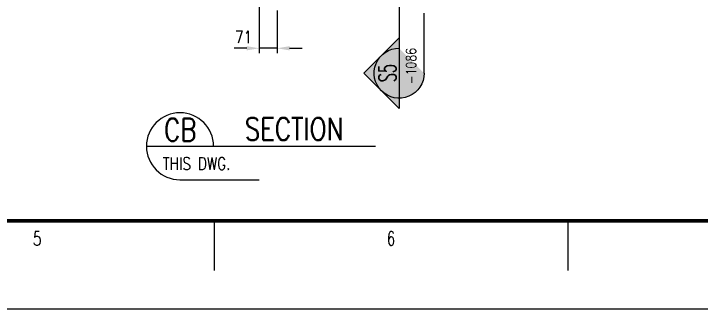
# Model space of a CAD drawing. Header units: millimetres. Extents: x 0 to 232280, y -26939 to 23794.
# Drawn here: x 36693 to 40817, y -20656 to -18882 of the extents above; entities that cross this region are included whole.
import ezdxf
from ezdxf.enums import TextEntityAlignment as Align

# ---------------------------------------------------------------- set-up
doc = ezdxf.new("R2010")
doc.units = ezdxf.units.MM
doc.header["$LTSCALE"] = 30
for name, color, linetype in [('CON-C', 4, 'Continuous'), ('CON-G', 3, 'Continuous'), ('CON-W', 7, 'Continuous'), ('CON-Y', 2, 'Continuous'), ('STL-OBJT', 7, 'Continuous')]:
    doc.layers.add(name, color=color, linetype=linetype)
doc.styles.add('ROMANS', font='ROMANS.shx', dxfattribs={"width": 0.8})
doc.styles.add('SIMPLEX', font='simplex.shx', dxfattribs={"width": 0.8})
doc.dimstyles.new('DIM30X1.5', dxfattribs={"dimscale": 30, "dimtxt": 2.5, "dimasz": 2.5, "dimexe": 1, "dimexo": 1, "dimgap": 1, "dimtad": 1, "dimdec": 0, "dimlfac": 0.6666666666666665, "dimdsep": 46, "dimtxsty": 'SIMPLEX', "dimcen": 0, "dimclrd": 7, "dimclre": 7, "dimclrt": 2, "dimadec": 1, "dimazin": 2, "dimtfac": 1, "dimtdec": 0, "dimtix": 1, "dimtmove": 2, "dimatfit": 0, "dimfxl": 1, "dimtolj": 1, "dimtzin": 0, "dimarcsym": 0})

# ---------------------------------------------------------------- blocks, each defined once
blk = doc.blocks.new('TITLE')
at = {"color": 7}
for p, q in [((381.9512195121808, 17.68292682926827), (381.9512195121808, 7.780487804878013)), ((452.6829268292559, 17.68292682926827), (452.6829268292559, 7.780487804878013)), ((841, 0), (0, 0))]:
    blk.add_line(p, q, dxfattribs=at)
at = {"color": 7, "const_width": 0.7073170731707307}
blk.add_lwpolyline([(28.29268292683742, 17.68292682926827), (823.6707317073171, 17.68292682926827)], dxfattribs=at)
at = {"color": 7, "style": 'ROMANS', "width": 0.7}
for s, p in [('5', (346.5853658536425, 14.14634146341463)), ('6', (417.317073170718, 14.14634146341463))]:
    blk.add_text(s, height=2.829268292682921, dxfattribs=at).set_placement(p, align=Align.MIDDLE)
blk = doc.blocks.new('SECTITLE')
at = {"layer": 'CON-G'}
for p, q in [((-1.7, 0), (44.09999999999997, 0)), ((4.999999999999999, -6.7), (20.85999999999999, -6.7))]:
    blk.add_line(p, q, dxfattribs=at)
blk.add_arc((5, 0), 6.7, 0, 270, dxfattribs=at)
at = {"layer": 'CON-C', "style": 'SIMPLEX', "width": 0.8}
for tag, p in [('A', (5.060000000000002, 1.039999999999964)), ('ELEVATION', (27.83000000000001, 1.22))]:
    blk.add_attdef(tag, text='', height=4.5, dxfattribs=at).set_placement(p, align=Align.CENTER)
at = {"layer": 'CON-Y', "style": 'SIMPLEX', "width": 0.8}
blk.add_attdef('SCALE', text='', height=2.5, dxfattribs=at).set_placement((44.90000000000001, -3.72), align=Align.RIGHT)
blk.add_attdef('H0000-0000', (1.539999999999953, -4.720000000000033), '', height=2.5, dxfattribs=at)
blk = doc.blocks.new('*D753')
at = {"color": 7, "lineweight": -2, "transparency": 16777216}
for p, q in [((38165.6894010181, -18195.4286882751), (38165.6894010181, -19118.90171374783)), ((38272.18940101811, -18862.30905003724), (38272.18940101811, -19118.90171374783)), ((38090.6894010181, -19088.90171374783), (38015.6894010181, -19088.90171374783)), ((38272.18940101811, -19088.90171374783), (38165.6894010181, -19088.90171374783)), ((38347.18940101811, -19088.90171374783), (38422.18940101811, -19088.90171374783))]:
    blk.add_line(p, q, dxfattribs=at)
at = {"color": 7, "transparency": 16777216}
for points in [[(38090.6894010181, -19076.40171374783), (38090.6894010181, -19101.40171374783), (38165.6894010181, -19088.90171374783)], [(38347.18940101811, -19076.40171374783), (38347.18940101811, -19101.40171374783), (38272.18940101811, -19088.90171374783)]]:
    blk.add_solid(points, dxfattribs=at)
at = {"layer": 'DEFPOINTS', "color": 0, "transparency": 16777216}
for p in [(38165.6894010181, -18165.4286882751), (38272.18940101811, -18832.30905003724), (38165.6894010181, -19088.90171374783)]:
    blk.add_point(p, dxfattribs=at)
at = {"color": 2, "transparency": 16777216, "insert": (38071.56671687608, -19021.40171374783), "char_height": 75, "attachment_point": 5, "style": 'SIMPLEX'}
blk.add_mtext('\\A1;71', dxfattribs=at)
blk = doc.blocks.new('SECMARK1')
at = {"layer": 'CON-Y'}
h = blk.add_hatch(color=256, dxfattribs=at)
edge = h.paths.add_edge_path()
edge.add_line((21.82666666666668, 7.071067811865485), (18.29113276073393, 3.535533905932776))
edge.add_arc((21.82666666666668, 4.707345624410664e-14), 5.000000000000002, 44.99999999999977, 135.0000000000001, ccw=False)
edge.add_line((25.36220057259943, 3.535533905932773), (21.82666666666668, 7.071067811865485))
h = blk.add_hatch(color=256, dxfattribs=at)
edge = h.paths.add_edge_path()
edge.add_line((14.75559885480128, 4.707345624410664e-14), (16.82666666666668, 1.689559442740931e-14))
edge.add_arc((21.82666666666668, 4.618527782440651e-14), 5, 135.0000000000001, 180.0000000000003, ccw=False)
edge.add_line((18.29113276073393, 3.535533905932776), (14.75559885480128, 4.707345624410664e-14))
edge = h.paths.add_edge_path()
edge.add_arc((21.82666666666668, 4.736951571734001e-14), 5, 270, 540.0000000000005)
h = blk.add_hatch(color=256, dxfattribs=at)
edge = h.paths.add_edge_path()
edge.add_line((26.82666666666668, 4.332076805060308e-14), (28.89773447853207, 4.736951571734001e-14))
edge.add_line((28.89773447853207, 4.736951571734001e-14), (25.36220057259943, 3.535533905932773))
edge.add_arc((21.82666666666668, 4.951594689828198e-14), 5, -1.1368683772161603e-13, 44.999999999999716, ccw=False)
at = {"layer": 'CON-C'}
blk.add_line((0, 0), (2.633333333333307, 0), dxfattribs=at)
blk.add_lwpolyline([(4.666666666666639, 0), (28.89773447853207, 4.736951571734001e-14), (21.82666666666668, 7.071067811865485), (14.75559885480128, 4.736951571734001e-14)], dxfattribs=at)
at = {"layer": 'CON-Y'}
blk.add_line((21.82666666666668, -4.999999999999953), (9.823333333333341, -4.999999999999953), dxfattribs=at)
blk.add_arc((21.82666666666668, 4.736951571734001e-14), 5, 270, 180.0000000000004, dxfattribs=at)
at = {"layer": 'CON-C', "style": 'SIMPLEX', "width": 0.8}
blk.add_attdef('TAG', text='', height=3.5, dxfattribs=at).set_placement((21.80333333333334, 0.5800000000000568), align=Align.CENTER)
at = {"layer": 'CON-Y', "style": 'SIMPLEX', "width": 0.8}
blk.add_attdef('H0000-0000', text='', height=2, dxfattribs=at).set_placement((24.66333333333334, -3.379999999999943), align=Align.RIGHT)

msp = doc.modelspace()

# ---------------------------------------------------------------- block references
at = {"linetype": 'ByBlock', "xscale": 29.99999999699995, "yscale": 29.99999999699995, "zscale": 29.99999999699995}
msp.add_blockref('TITLE', (26436.10816264144, -20655.88267068262), dxfattribs=at)
at = {"layer": 'CON-W'}
ref = msp.add_blockref('SECMARK1', (39004.74325660623, -18583.80339705134), dxfattribs=dict(at, xscale=-30, yscale=30, zscale=30, rotation=90))
ref.add_attrib('H0000-0000', '-1086', dxfattribs={"layer": 'CON-Y', "height": 60, "rotation": 90, "style": 'SIMPLEX', "width": 0.8}).set_placement((39106.14325660623, -19087.02940861783), align=Align.RIGHT)
ref.add_attrib('TAG', 'S5', dxfattribs={"layer": 'CON-C', "height": 105, "rotation": 90, "style": 'SIMPLEX', "width": 0.6}).set_placement((38987.34325660623, -19237.90339705133), align=Align.CENTER)
at = {"layer": 'STL-OBJT', "xscale": 30, "yscale": 30, "zscale": 30}
msp.add_blockref('SECTITLE', (37540.19694361457, -19677.2151575752), dxfattribs=at).add_auto_attribs({'H0000-0000': 'THIS DWG.', 'A': 'CB', 'ELEVATION': 'SECTION'})

# ---------------------------------------------------------------- dimensions: what is measured, and where the dimension line sits
dim = msp.add_linear_dim(base=(38165.6894010181, -19088.90171374783), p1=(38272.18940101811, -18832.30905003724), p2=(38165.6894010181, -18165.4286882751), dimstyle='DIM30X1.5')
dim.commit()
dim.dimension.update_dxf_attribs({"geometry": '*D753', "text_midpoint": (38071.56671687608, -19021.40171374783), "dimtype": 160})

doc.saveas('drawing.dxf')
